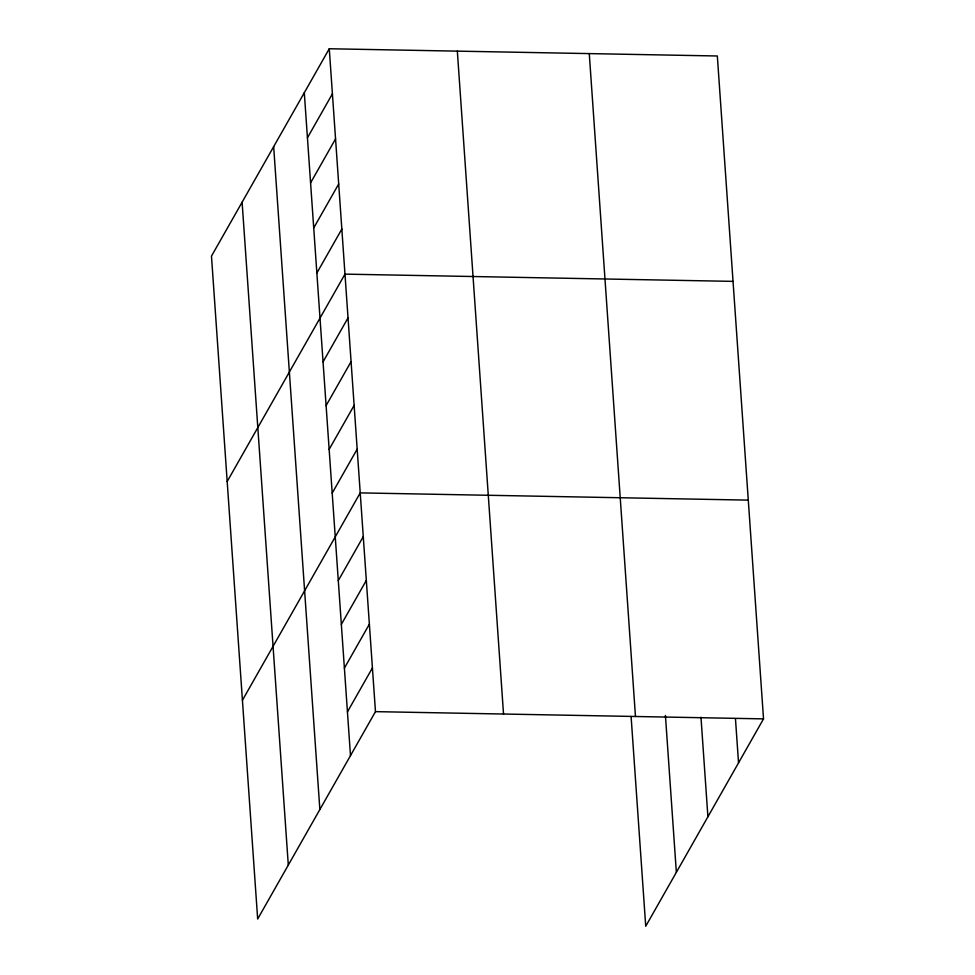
<?xml version="1.0" encoding="UTF-8"?>
<svg xmlns="http://www.w3.org/2000/svg" width="975" height="975" viewBox="0 0 975 975"><rect width="100%" height="100%" fill="white"/><g stroke="black" fill="none" stroke-linecap="round" stroke-linejoin="round"><path stroke-width="1.46" d="M329.27 48.75L211.478 256.12L257.668 919.011L375.472 711.64L329.27 48.75L717.332 55.989L763.523 718.88L645.73 926.25L631.105 716.552M307.43 137.804L332.414 93.832M310.574 182.886L335.558 138.901M313.718 227.955L338.703 183.983M316.863 273.037L341.847 229.052M227.187 481.504L344.979 274.133L733.029 281.373M323.054 361.871L348.026 317.887M326.101 405.612L351.085 361.64M329.148 449.365L354.132 405.393M332.195 493.118L357.179 449.134M242.422 700.257L360.226 492.887L748.276 500.126M338.288 580.625L363.273 536.64M341.347 624.378L366.332 580.393M344.394 668.119L369.379 624.146M347.441 711.872L372.426 667.899M375.472 711.64L763.523 718.88M735.491 719.111L738.538 762.864M700.976 717.21L707.911 816.782M665.425 715.431L676.358 872.332M589.266 53.601L635.468 716.491M457.336 51.139L503.527 714.029M304.298 92.735L350.488 755.625M273.658 146.652L319.861 809.543M242.105 202.203L288.308 865.093"/></g></svg>
